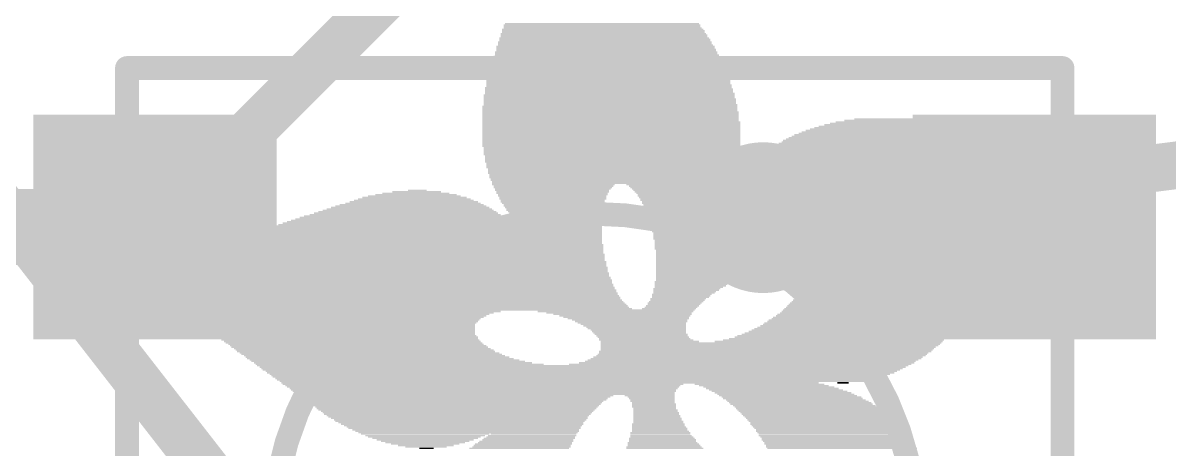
# Model space of a CAD drawing. Extents: x -13.1 to 12.1, y -12.4 to 12.1.
# Drawn here: x -3.06 to 3.07, y -7.74 to -5.46 of the extents above; entities that cross this region are included whole.
import ezdxf

# ---------------------------------------------------------------- set-up
doc = ezdxf.new("R2010")
doc.units = 0
for name, color, linetype in [('1', 12, 'CONTINUOUS'), ('16', 132, 'CONTINUOUS'), ('18', 110, 'CONTINUOUS'), ('20', 53, 'CONTINUOUS'), ('21', 40, 'CONTINUOUS'), ('22', 6, 'CONTINUOUS')]:
    doc.layers.add(name, color=color, linetype=linetype)

# ---------------------------------------------------------------- blocks, each defined once
blk = doc.blocks.new('RECT')
blk.add_solid([(-0.5, -0.5), (0.5, -0.5), (-0.5, 0.5), (0.5, 0.5)])
blk = doc.blocks.new('ROUNDV')
at = {"const_width": 0.5}
blk.add_lwpolyline([(0, -0.25, 1), (0, 0.25, 1), (0, -0.25)], format="xyb", dxfattribs=at)

msp = doc.modelspace()

# ---------------------------------------------------------------- linework, layer by layer
at = {"layer": '1'}
for points, const_width in [([(-2.35, -6.55), (0.0431, -4.1569)], 0.254), ([(-3.4864, -6.55), (-2.35, -6.55)], 0.4064), ([(0.9, -6.5), (2.35, -6.55)], 0.254)]:
    msp.add_lwpolyline(points, dxfattribs=dict(at, const_width=const_width))
for points, const_width in [([(-2.35, -6.6516, 1), (-2.35, -6.4484)], 0.2032), ([(0.9022, -6.4365, 1), (0.8978, -6.5635)], 0.127), ([(2.3478, -6.6135, 1), (2.3522, -6.4865)], 0.127), ([(-2.3949, -6.5051, 1), (-2.3051, -6.5949)], 0.127)]:
    msp.add_lwpolyline(points, format="xyb", dxfattribs=dict(at, const_width=const_width))
at = {"layer": '16', "const_width": 0.254}
for points in [[(-0.4, -10), (-5.3, -3.7)], [(8, -5.6), (0.9, -6.5)]]:
    msp.add_lwpolyline(points, dxfattribs=at)
at = {"layer": '16', "const_width": 0.127}
msp.add_lwpolyline([(0.892, -6.437, 1), (0.908, -6.563)], format="xyb", dxfattribs=at)
at = {"layer": '20', "const_width": 0.01}
msp.add_lwpolyline([(0, -11.5004, 1), (0, 11.5004, 1), (0, -11.5004)], format="xyb", dxfattribs=at)
at = {"layer": '21'}
for points, const_width in [([(-2.4682, -5.7, 1), (-2.5318, -5.7)], 0.0635), ([(-2.5, -5.6683, 1), (-2.5, -5.7317)], 0.0635), ([(2.5318, -5.7, 1), (2.4682, -5.7)], 0.0635), ([(2.5, -5.7317, 1), (2.5, -5.6683)], 0.0635), ([(0, -9.9205, 1), (0, -6.4795, 1), (0, -9.9205)], 0.127)]:
    msp.add_lwpolyline(points, format="xyb", dxfattribs=dict(at, const_width=const_width))
at = {"layer": '21', "const_width": 0.127}
for points in [[(-2.5, -5.7), (2.5, -5.7)], [(-2.5, -10.7), (-2.5, -5.7)], [(2.5, -5.7), (2.5, -9.8)]]:
    msp.add_lwpolyline(points, dxfattribs=at)

# ---------------------------------------------------------------- block references
at = {"layer": '1', "xscale": 1.3, "yscale": 1.2}
for p in [(-2.35, -6.55), (2.35, -6.55)]:
    msp.add_blockref('RECT', p, dxfattribs=at)
at = {"layer": '18', "xscale": 0.8064, "yscale": 0.8064}
msp.add_blockref('ROUNDV', (0.9, -6.5), dxfattribs=at)
msp.add_blockref('ROUNDV', (0.9, -6.5), dxfattribs=at)
at = {"layer": '22', "rotation": 180}
for p, xscale, yscale in [((0.0461, -5.516), 1.0972, 0.0076), ((0.0423, -5.4931), 1.0744, 0.0077), ((0.0461, -5.5008), 1.082, 0.0076), ((0.0461, -5.5084), 1.082, 0.0076), ((0.0385, -5.4703), 1.0516, 0.0076), ((0.0385, -5.4779), 1.0516, 0.0076), ((0.0423, -5.4855), 1.0592, 0.0076), ((0.0385, -5.4627), 1.0363, 0.0076), ((0.0537, -5.5617), 1.143, 0.0076), ((0.0537, -5.5694), 1.143, 0.0077), ((0.0575, -5.577), 1.1506, 0.0076), ((0.0499, -5.5389), 1.1202, 0.0076), ((0.0537, -5.5465), 1.1278, 0.0076), ((0.0537, -5.5541), 1.1278, 0.0076), ((0.05, -5.5236), 1.1049, 0.0076), ((0.05, -5.5313), 1.1049, 0.0077), ((0.0614, -5.6379), 1.2039, 0.0076), ((0.0614, -5.6151), 1.1887, 0.0076), ((0.0614, -5.6227), 1.1887, 0.0076), ((0.0651, -5.6303), 1.1963, 0.0076), ((0.0576, -5.5846), 1.1659, 0.0076), ((0.0576, -5.5922), 1.1659, 0.0076), ((0.0614, -5.5998), 1.1735, 0.0076), ((0.0614, -5.6075), 1.1735, 0.0077), ((0.0689, -5.6913), 1.2497, 0.0076), ((0.0689, -5.6989), 1.2497, 0.0076), ((0.0651, -5.6837), 1.2421, 0.0077), ((0.0651, -5.6608), 1.2269, 0.0076), ((0.0651, -5.6684), 1.2269, 0.0076), ((0.0689, -5.676), 1.2345, 0.0076), ((0.0651, -5.6456), 1.2115, 0.0077), ((0.0651, -5.6532), 1.2115, 0.0076), ((0.0689, -5.737), 1.2801, 0.0076), ((0.0728, -5.7446), 1.2878, 0.0076), ((0.0728, -5.7522), 1.2878, 0.0076), ((0.0728, -5.7599), 1.2878, 0.0077), ((0.0689, -5.7065), 1.2649, 0.0076), ((0.0689, -5.7141), 1.2649, 0.0076), ((0.0689, -5.7218), 1.2649, 0.0077), ((0.0728, -5.7294), 1.2725, 0.0076), ((0.0728, -5.8056), 1.3183, 0.0076), ((0.0766, -5.8132), 1.3259, 0.0076), ((0.0766, -5.8208), 1.3259, 0.0076), ((0.0728, -5.7675), 1.303, 0.0076), ((0.0728, -5.7751), 1.303, 0.0076), ((0.0728, -5.7827), 1.303, 0.0076), ((0.0766, -5.7903), 1.3106, 0.0076), ((0.0766, -5.798), 1.3106, 0.0077), ((0.0804, -5.8665), 1.3488, 0.0076), ((0.0804, -5.8742), 1.3488, 0.0077), ((0.0804, -5.8818), 1.3488, 0.0076), ((0.0766, -5.8437), 1.3411, 0.0076), ((0.0766, -5.8513), 1.3411, 0.0076), ((0.0766, -5.8589), 1.3411, 0.0076), ((0.0766, -5.8284), 1.3259, 0.0076), ((0.0804, -5.8361), 1.3335, 0.0077), ((0.0804, -5.9046), 1.364, 0.0076), ((0.0804, -5.9123), 1.364, 0.0077), ((0.0804, -5.9199), 1.364, 0.0076), ((0.0804, -5.9275), 1.364, 0.0076), ((0.0842, -5.9351), 1.3716, 0.0076), ((0.0842, -5.9427), 1.3716, 0.0076), ((0.0804, -5.8894), 1.3488, 0.0076), ((0.0842, -5.897), 1.3564, 0.0076), ((0.0842, -5.9504), 1.3716, 0.0077), ((0.0842, -5.958), 1.3716, 0.0076), ((0.0842, -5.9656), 1.3716, 0.0076), ((0.0842, -5.9732), 1.3716, 0.0076), ((0.0842, -5.9808), 1.3716, 0.0076), ((0.088, -5.9885), 1.3792, 0.0077), ((0.088, -5.9961), 1.3792, 0.0076), ((0.088, -6.0037), 1.3792, 0.0076), ((1.8749, -6.0037), 1.2954, 0.0076), ((1.8864, -5.9961), 1.2573, 0.0076), ((1.894, -5.9885), 1.2115, 0.0077), ((1.9092, -5.9808), 1.1506, 0.0076), ((1.9244, -5.9732), 1.0744, 0.0076), ((2.0997, -5.9656), 0.602, 0.0076), ((0.088, -6.0113), 1.3792, 0.0076), ((0.088, -6.0189), 1.3792, 0.0076), ((0.088, -6.0266), 1.3792, 0.0077), ((0.088, -6.0342), 1.3792, 0.0076), ((0.088, -6.0418), 1.3792, 0.0076), ((0.088, -6.0494), 1.3792, 0.0076), ((0.088, -6.057), 1.3792, 0.0076), ((0.088, -6.0647), 1.3792, 0.0077), ((1.8139, -6.0647), 1.524, 0.0077), ((1.8177, -6.057), 1.5011, 0.0076), ((1.8254, -6.0494), 1.4707, 0.0076), ((1.833, -6.0418), 1.4554, 0.0076), ((1.8406, -6.0342), 1.425, 0.0076), ((1.8483, -6.0266), 1.3945, 0.0077), ((1.8597, -6.0189), 1.3716, 0.0076), ((1.8673, -6.0113), 1.3411, 0.0076), ((0.088, -6.0723), 1.3792, 0.0076), ((0.088, -6.0799), 1.3792, 0.0076), ((0.088, -6.0875), 1.3792, 0.0076), ((0.088, -6.0951), 1.3792, 0.0076), ((0.088, -6.1028), 1.3792, 0.0077), ((0.088, -6.1104), 1.3792, 0.0076), ((0.088, -6.118), 1.3792, 0.0076), ((0.0918, -6.1256), 1.3716, 0.0076), ((1.7683, -6.1256), 1.6459, 0.0076), ((1.7759, -6.118), 1.6307, 0.0076), ((1.7797, -6.1104), 1.6231, 0.0076), ((1.7873, -6.1028), 1.6078, 0.0077), ((1.7911, -6.0951), 1.585, 0.0076), ((1.7949, -6.0875), 1.5774, 0.0076), ((1.7987, -6.0799), 1.5544, 0.0076), ((1.8063, -6.0723), 1.5392, 0.0076), ((0.088, -6.1332), 1.364, 0.0076), ((0.088, -6.1409), 1.364, 0.0077), ((0.088, -6.1485), 1.364, 0.0076), ((0.088, -6.1561), 1.364, 0.0076), ((0.088, -6.1637), 1.364, 0.0076), ((0.0918, -6.1713), 1.3564, 0.0076), ((0.0918, -6.179), 1.3564, 0.0077), ((0.088, -6.1866), 1.3488, 0.0076), ((1.7302, -6.1866), 1.7221, 0.0076), ((1.734, -6.179), 1.7145, 0.0077), ((1.7378, -6.1713), 1.7069, 0.0076), ((1.7454, -6.1637), 1.6917, 0.0076), ((1.7492, -6.1561), 1.684, 0.0076), ((1.7568, -6.1485), 1.684, 0.0076), ((1.7568, -6.1409), 1.6688, 0.0077), ((1.7644, -6.1332), 1.6536, 0.0076), ((0.088, -6.1942), 1.3488, 0.0076), ((0.088, -6.2018), 1.3488, 0.0076), ((0.0919, -6.2094), 1.3411, 0.0076), ((0.0919, -6.2171), 1.3411, 0.0077), ((0.0881, -6.2247), 1.3335, 0.0076), ((0.0881, -6.2323), 1.3335, 0.0076), ((0.0919, -6.2399), 1.3259, 0.0076), ((0.088, -6.2475), 1.3182, 0.0076), ((1.6844, -6.2475), 1.7526, 0.0076), ((1.692, -6.2399), 1.7526, 0.0076), ((1.6958, -6.2323), 1.745, 0.0076), ((1.7035, -6.2247), 1.7449, 0.0076), ((1.7073, -6.2171), 1.7373, 0.0077), ((1.7149, -6.2094), 1.7374, 0.0076), ((1.7187, -6.2018), 1.7298, 0.0076), ((1.7225, -6.1942), 1.7222, 0.0076), ((0.088, -6.2552), 1.3182, 0.0077), ((0.088, -6.2628), 1.3182, 0.0076), ((0.0918, -6.2704), 1.3106, 0.0076), ((0.088, -6.278), 1.303, 0.0076), ((0.088, -6.2856), 1.303, 0.0076), ((0.0918, -6.2933), 1.2954, 0.0077), ((0.088, -6.3009), 1.2878, 0.0076), ((0.0918, -6.3085), 1.2802, 0.0076), ((1.6425, -6.3085), 1.7602, 0.0076), ((1.6463, -6.3009), 1.7526, 0.0076), ((1.6577, -6.2856), 1.7602, 0.0076), ((1.6539, -6.2933), 1.7526, 0.0077), ((1.6615, -6.278), 1.7526, 0.0076), ((1.6692, -6.2704), 1.7526, 0.0076), ((1.6768, -6.2552), 1.7526, 0.0077), ((1.6768, -6.2628), 1.7526, 0.0076), ((-0.956, -6.3695), 0.3581, 0.0077), ((-0.9522, -6.3618), 0.2591, 0.0076), ((-0.9483, -6.3542), 0.099, 0.0076), ((0.0918, -6.3161), 1.2802, 0.0076), ((-0.2206, -6.3237), 0.6554, 0.0076), ((-0.2206, -6.3314), 0.64, 0.0077), ((-0.2244, -6.339), 0.6324, 0.0076), ((-0.2244, -6.3466), 0.6172, 0.0076), ((-0.2282, -6.3542), 0.6096, 0.0076), ((-0.2244, -6.3618), 0.602, 0.0076), ((-0.2282, -6.3695), 0.5944, 0.0077), ((0.4462, -6.3237), 0.5563, 0.0076), ((0.4538, -6.3314), 0.541, 0.0077), ((0.4538, -6.339), 0.5258, 0.0076), ((0.4576, -6.3466), 0.5182, 0.0076), ((0.4614, -6.3542), 0.5106, 0.0076), ((0.4614, -6.3618), 0.4953, 0.0076), ((0.4652, -6.3695), 0.4876, 0.0077), ((1.6006, -6.3618), 1.7526, 0.0076), ((1.6006, -6.3695), 1.7526, 0.0077), ((1.6082, -6.3542), 1.7526, 0.0076), ((1.6196, -6.339), 1.7602, 0.0076), ((1.6158, -6.3466), 1.7526, 0.0076), ((1.6234, -6.3314), 1.7526, 0.0077), ((1.6349, -6.3161), 1.7602, 0.0076), ((1.6311, -6.3237), 1.7526, 0.0076), ((-0.9788, -6.4304), 0.7696, 0.0076), ((-0.9712, -6.4228), 0.7239, 0.0076), ((-0.9674, -6.4152), 0.6858, 0.0076), ((-0.9674, -6.4076), 0.6401, 0.0077), ((-0.9636, -6.3999), 0.6019, 0.0076), ((-0.9636, -6.3923), 0.5563, 0.0076), ((-0.9636, -6.3847), 0.4953, 0.0076), ((-0.956, -6.3771), 0.4343, 0.0076), ((-0.2244, -6.3771), 0.5868, 0.0076), ((-0.2283, -6.3847), 0.5791, 0.0076), ((-0.2245, -6.3923), 0.5715, 0.0076), ((-0.2245, -6.3999), 0.5715, 0.0076), ((-0.2244, -6.4076), 0.5562, 0.0077), ((-0.2244, -6.4152), 0.5562, 0.0076), ((-0.2206, -6.4228), 0.5486, 0.0076), ((-0.2206, -6.4304), 0.5334, 0.0076), ((0.469, -6.3771), 0.48, 0.0076), ((0.4652, -6.3847), 0.4724, 0.0076), ((0.469, -6.3923), 0.4648, 0.0076), ((0.469, -6.3999), 0.4496, 0.0076), ((1.3453, -6.4076), 2.2022, 0.0077), ((1.3453, -6.4152), 2.187, 0.0076), ((1.3453, -6.4228), 2.187, 0.0076), ((1.3454, -6.4304), 2.1717, 0.0076), ((1.5777, -6.3999), 1.7526, 0.0076), ((1.5853, -6.3847), 1.7526, 0.0076), ((1.5853, -6.3923), 1.7526, 0.0076), ((1.593, -6.3771), 1.7526, 0.0076), ((-1.0245, -6.4914), 1.0592, 0.0076), ((-1.0131, -6.4838), 1.0211, 0.0077), ((-1.0093, -6.4761), 0.983, 0.0076), ((-1.0017, -6.4685), 0.9525, 0.0076), ((-0.9978, -6.4609), 0.9144, 0.0076), ((-0.9903, -6.4533), 0.8839, 0.0076), ((-0.9864, -6.4457), 0.8458, 0.0077), ((-0.9826, -6.438), 0.8078, 0.0076), ((-0.2206, -6.438), 0.5334, 0.0076), ((-0.2168, -6.4457), 0.5258, 0.0077), ((-0.213, -6.4533), 0.5182, 0.0076), ((-0.213, -6.4609), 0.5182, 0.0076), ((-0.2092, -6.4685), 0.5105, 0.0076), ((-0.2092, -6.4761), 0.4953, 0.0076), ((-0.2054, -6.4838), 0.4877, 0.0077), ((-0.2054, -6.4914), 0.4877, 0.0076), ((1.3415, -6.438), 2.164, 0.0076), ((1.3415, -6.4457), 2.1488, 0.0077), ((1.3415, -6.4533), 2.1488, 0.0076), ((1.3415, -6.4609), 2.1336, 0.0076), ((1.3377, -6.4685), 2.126, 0.0076), ((1.3339, -6.4761), 2.1184, 0.0076), ((1.3377, -6.4838), 2.1108, 0.0077), ((1.3338, -6.4914), 2.1031, 0.0076), ((-1.0778, -6.5523), 1.3335, 0.0076), ((-1.074, -6.5447), 1.2954, 0.0076), ((-1.0627, -6.5371), 1.2573, 0.0076), ((-1.055, -6.5295), 1.2268, 0.0076), ((-1.0474, -6.5219), 1.1963, 0.0077), ((-1.0435, -6.5142), 1.1583, 0.0076), ((-1.036, -6.5066), 1.1277, 0.0076), ((-1.0284, -6.499), 1.0973, 0.0076), ((-0.2016, -6.499), 0.4801, 0.0076), ((-0.1978, -6.5066), 0.4725, 0.0076), ((-0.1939, -6.5142), 0.4648, 0.0076), ((-0.1939, -6.5219), 0.4648, 0.0077), ((-0.1901, -6.5295), 0.4572, 0.0076), ((-0.1863, -6.5371), 0.4496, 0.0076), ((-0.1825, -6.5447), 0.442, 0.0076), ((-0.1787, -6.5523), 0.4344, 0.0076), ((1.3338, -6.499), 2.0879, 0.0076), ((1.3338, -6.5066), 2.0879, 0.0076), ((1.33, -6.5142), 2.0803, 0.0076), ((1.3301, -6.5219), 2.065, 0.0077), ((1.3263, -6.5295), 2.0574, 0.0076), ((1.3263, -6.5371), 2.0574, 0.0076), ((1.3225, -6.5447), 2.0497, 0.0076), ((1.3225, -6.5523), 2.0345, 0.0076), ((-0.9483, -6.6133), 1.9736, 0.0076), ((-0.9369, -6.6057), 1.9507, 0.0076), ((-0.9254, -6.5981), 1.9279, 0.0077), ((-0.9102, -6.5904), 1.8974, 0.0076), ((-0.8988, -6.5828), 1.8745, 0.0076), ((-1.1007, -6.5752), 1.425, 0.0076), ((-1.0931, -6.5676), 1.3944, 0.0076), ((-1.0855, -6.56), 1.364, 0.0077), ((-0.1787, -6.56), 0.4344, 0.0077), ((-0.1749, -6.5676), 0.4267, 0.0076), ((-0.1711, -6.5752), 0.4191, 0.0076), ((1.3187, -6.56), 2.0269, 0.0077), ((1.3187, -6.5676), 2.0269, 0.0076), ((1.3149, -6.5752), 2.0193, 0.0076), ((1.3149, -6.5828), 2.0041, 0.0076), ((1.311, -6.5904), 1.9964, 0.0076), ((1.311, -6.5981), 1.9964, 0.0077), ((1.3072, -6.6057), 1.9888, 0.0076), ((1.3034, -6.6133), 1.9812, 0.0076), ((-1.0397, -6.6743), 2.1717, 0.0077), ((-1.0283, -6.6666), 2.1488, 0.0076), ((-1.0169, -6.659), 2.126, 0.0076), ((-1.0017, -6.6514), 2.0955, 0.0076), ((-0.9902, -6.6438), 2.0726, 0.0076), ((-0.9826, -6.6362), 2.0422, 0.0077), ((-0.9712, -6.6285), 2.0193, 0.0076), ((-0.9597, -6.6209), 1.9965, 0.0076), ((1.3072, -6.6209), 1.9736, 0.0076), ((1.3034, -6.6285), 1.966, 0.0076), ((1.2996, -6.6362), 1.9584, 0.0077), ((1.2957, -6.6438), 1.9507, 0.0076), ((1.2957, -6.6514), 1.9507, 0.0076), ((1.292, -6.659), 1.9431, 0.0076), ((1.2882, -6.6666), 1.9355, 0.0076), ((1.2882, -6.6743), 1.9203, 0.0077), ((-1.0855, -6.7352), 2.2936, 0.0076), ((-1.0855, -6.7276), 2.2784, 0.0076), ((-1.0817, -6.72), 2.2707, 0.0076), ((-1.074, -6.7124), 2.2555, 0.0077), ((-1.0703, -6.7047), 2.2479, 0.0076), ((-1.0626, -6.6971), 2.2326, 0.0076), ((-1.0588, -6.6895), 2.2098, 0.0076), ((-1.0474, -6.6819), 2.1869, 0.0076), ((1.2844, -6.6895), 1.9127, 0.0076), ((1.2805, -6.6971), 1.905, 0.0076), ((1.2767, -6.7047), 1.8974, 0.0076), ((1.2767, -6.7124), 1.8974, 0.0077), ((1.2729, -6.72), 1.8898, 0.0076), ((1.2691, -6.7276), 1.8822, 0.0076), ((1.2653, -6.7352), 1.8746, 0.0076), ((1.2882, -6.6819), 1.9203, 0.0076), ((-1.0969, -6.7809), 2.3318, 0.0076), ((-1.0969, -6.7886), 2.3318, 0.0077), ((-1.0931, -6.7962), 2.3394, 0.0076), ((-1.0931, -6.7657), 2.3241, 0.0076), ((-1.0931, -6.7733), 2.3241, 0.0076), ((-1.0931, -6.7581), 2.3088, 0.0076), ((-1.0893, -6.7428), 2.3012, 0.0076), ((-1.0893, -6.7505), 2.3012, 0.0077), ((1.2653, -6.7428), 1.8746, 0.0076), ((1.2614, -6.7505), 1.8669, 0.0077), ((0.6405, -6.7733), 0.6249, 0.0076), ((0.6176, -6.7809), 0.5792, 0.0076), ((0.5909, -6.7962), 0.5258, 0.0076), ((1.2577, -6.7581), 1.8593, 0.0076), ((1.2577, -6.7657), 1.8593, 0.0076), ((0.6024, -6.7886), 0.5487, 0.0077), ((1.6082, -6.7733), 1.143, 0.0076), ((1.6197, -6.7809), 1.1049, 0.0076), ((1.6235, -6.7886), 1.0821, 0.0077), ((1.6273, -6.7962), 1.0745, 0.0076), ((-1.0931, -6.8495), 2.3698, 0.0076), ((-1.0893, -6.8571), 2.3774, 0.0076), ((-1.0893, -6.8647), 2.3774, 0.0077), ((-1.0969, -6.8038), 2.347, 0.0076), ((-1.0969, -6.8114), 2.347, 0.0076), ((-1.0931, -6.819), 2.3546, 0.0076), ((-1.0931, -6.8266), 2.3546, 0.0077), ((-1.0893, -6.8343), 2.3622, 0.0076), ((-1.0893, -6.8419), 2.3622, 0.0076), ((0.5223, -6.8495), 0.4039, 0.0076), ((0.5147, -6.8571), 0.3886, 0.0076), ((0.5109, -6.8647), 0.381, 0.0077), ((0.53, -6.8419), 0.4191, 0.0076), ((0.5795, -6.8038), 0.503, 0.0076), ((0.549, -6.8266), 0.442, 0.0077), ((0.5414, -6.8343), 0.4268, 0.0076), ((0.5681, -6.8114), 0.4801, 0.0076), ((0.5605, -6.819), 0.4649, 0.0076), ((1.6273, -6.8038), 1.0591, 0.0076), ((1.6235, -6.8114), 1.0515, 0.0076), ((1.612, -6.8495), 1.0134, 0.0076), ((1.612, -6.8571), 1.0134, 0.0076), ((1.6082, -6.8647), 1.0058, 0.0077), ((1.6235, -6.819), 1.0363, 0.0076), ((1.6235, -6.8266), 1.0363, 0.0077), ((1.6197, -6.8343), 1.0287, 0.0076), ((1.6159, -6.8419), 1.0211, 0.0076), ((-1.0855, -6.8724), 2.3851, 0.0076), ((-1.0855, -6.88), 2.3851, 0.0076), ((-1.0778, -6.8876), 2.3851, 0.0076), ((-1.0778, -6.8952), 2.3851, 0.0076), ((-1.074, -6.9028), 2.3927, 0.0077), ((-1.074, -6.9105), 2.3927, 0.0076), ((-1.0665, -6.9181), 2.3927, 0.0076), ((-1.0627, -6.9257), 2.4003, 0.0076), ((0.4652, -6.9105), 0.32, 0.0076), ((0.4614, -6.9181), 0.3124, 0.0076), ((0.4576, -6.9257), 0.3048, 0.0076), ((0.4881, -6.8876), 0.3505, 0.0076), ((0.4805, -6.8952), 0.3353, 0.0076), ((0.4919, -6.88), 0.3581, 0.0076), ((0.4767, -6.9028), 0.3277, 0.0077), ((0.5033, -6.8724), 0.3658, 0.0076), ((1.5739, -6.9181), 0.9982, 0.0076), ((1.5701, -6.9257), 0.9906, 0.0076), ((1.5815, -6.9105), 0.9982, 0.0076), ((1.5892, -6.8952), 0.9983, 0.0076), ((1.5853, -6.9028), 0.9906, 0.0077), ((1.6006, -6.88), 1.0058, 0.0076), ((1.5968, -6.8876), 0.9982, 0.0076), ((1.6044, -6.8724), 0.9982, 0.0076), ((-1.0627, -6.9333), 2.4003, 0.0076), ((-1.055, -6.9409), 2.4003, 0.0077), ((-1.0474, -6.9486), 2.4003, 0.0076), ((-1.0435, -6.9562), 2.4079, 0.0076), ((-1.036, -6.9638), 2.4079, 0.0076), ((-1.0284, -6.9714), 2.4079, 0.0076), ((-1.0207, -6.979), 2.408, 0.0077), ((-1.0092, -6.9867), 2.4155, 0.0076), ((0.3966, -6.9867), 0.2896, 0.0076), ((0.4081, -6.979), 0.2819, 0.0077), ((0.4157, -6.9714), 0.2819, 0.0076), ((0.4271, -6.9562), 0.2896, 0.0076), ((0.4233, -6.9638), 0.282, 0.0076), ((0.4347, -6.9486), 0.2896, 0.0076), ((0.4462, -6.9333), 0.2971, 0.0076), ((0.4424, -6.9409), 0.2895, 0.0077), ((1.5168, -6.9867), 1.0059, 0.0076), ((1.5244, -6.979), 1.0058, 0.0077), ((1.532, -6.9714), 1.0058, 0.0076), ((1.5358, -6.9638), 0.9982, 0.0076), ((1.5434, -6.9562), 0.9982, 0.0076), ((1.5511, -6.9486), 0.9983, 0.0076), ((1.5587, -6.9409), 0.9982, 0.0077), ((1.5625, -6.9333), 0.9906, 0.0076), ((-0.8378, -6.9943), 2.7432, 0.0076), ((-1.3521, -7.0019), 1.6993, 0.0076), ((-1.3674, -7.0095), 1.6536, 0.0076), ((-1.3712, -7.0171), 1.6154, 0.0077), ((-1.375, -7.0248), 1.5926, 0.0076), ((-1.3789, -7.0324), 1.5697, 0.0076), ((-1.3789, -7.04), 1.5393, 0.0076), ((-1.3788, -7.0476), 1.524, 0.0076), ((0.1109, -7.0019), 0.8306, 0.0076), ((0.1299, -7.0095), 0.7772, 0.0076), ((0.1489, -7.0171), 0.7391, 0.0077), ((0.1604, -7.0248), 0.701, 0.0076), ((0.168, -7.0324), 0.6706, 0.0076), ((0.1794, -7.04), 0.6477, 0.0076), ((0.1871, -7.0476), 0.6172, 0.0076), ((1.452, -7.0476), 1.044, 0.0076), ((1.4635, -7.04), 1.0363, 0.0076), ((1.471, -7.0324), 1.0363, 0.0076), ((1.4787, -7.0248), 1.0211, 0.0076), ((1.4863, -7.0171), 1.0211, 0.0077), ((1.4977, -7.0095), 1.0134, 0.0076), ((1.5053, -7.0019), 1.0135, 0.0076), ((1.513, -6.9943), 1.0135, 0.0076), ((-1.3789, -7.0553), 1.5087, 0.0077), ((-1.3751, -7.0629), 1.4859, 0.0076), ((-1.3751, -7.0705), 1.4707, 0.0076), ((-1.3712, -7.0781), 1.463, 0.0076), ((-1.3636, -7.0857), 1.4478, 0.0076), ((-1.3598, -7.0934), 1.4402, 0.0077), ((-1.3521, -7.101), 1.4249, 0.0076), ((-1.3484, -7.1086), 1.4173, 0.0076), ((0.1947, -7.0553), 0.602, 0.0077), ((0.1985, -7.0629), 0.5792, 0.0076), ((0.2061, -7.0705), 0.5639, 0.0076), ((0.2138, -7.0781), 0.5487, 0.0076), ((0.2214, -7.0857), 0.5334, 0.0076), ((0.2252, -7.0934), 0.5258, 0.0077), ((0.2328, -7.101), 0.5106, 0.0076), ((0.2366, -7.1086), 0.503, 0.0076), ((1.372, -7.1086), 1.0973, 0.0076), ((1.3796, -7.101), 1.082, 0.0076), ((1.391, -7.0934), 1.0744, 0.0077), ((1.4025, -7.0857), 1.0668, 0.0076), ((1.4139, -7.0781), 1.0592, 0.0076), ((1.4253, -7.0705), 1.0516, 0.0076), ((1.433, -7.0629), 1.0515, 0.0076), ((1.4444, -7.0553), 1.0439, 0.0077), ((-1.3446, -7.1162), 1.4097, 0.0076), ((-1.337, -7.1238), 1.3945, 0.0076), ((-1.3293, -7.1315), 1.3944, 0.0077), ((-1.3179, -7.1391), 1.3868, 0.0076), ((-1.3141, -7.1467), 1.3792, 0.0076), ((-1.3065, -7.1543), 1.3793, 0.0076), ((-1.295, -7.1619), 1.3716, 0.0076), ((-1.2874, -7.1696), 1.3716, 0.0077), ((0.2405, -7.1162), 0.4953, 0.0076), ((0.2481, -7.1238), 0.4953, 0.0076), ((0.2519, -7.1315), 0.4877, 0.0077), ((0.2595, -7.1391), 0.4877, 0.0076), ((0.2671, -7.1467), 0.4877, 0.0076), ((0.2747, -7.1543), 0.503, 0.0076), ((0.2938, -7.1619), 0.5257, 0.0076), ((0.9415, -7.1696), 1.8211, 0.0077), ((1.2501, -7.1619), 1.2192, 0.0076), ((1.2768, -7.1543), 1.1811, 0.0076), ((1.2958, -7.1467), 1.1582, 0.0076), ((1.3148, -7.1391), 1.1354, 0.0076), ((1.3263, -7.1315), 1.1277, 0.0077), ((1.3453, -7.1238), 1.1202, 0.0076), ((1.3568, -7.1162), 1.1125, 0.0076), ((-1.276, -7.1772), 1.364, 0.0076), ((-1.2645, -7.1848), 1.3716, 0.0076), ((-1.2569, -7.1924), 1.3716, 0.0076), ((-1.2417, -7.2), 1.3716, 0.0076), ((-1.2303, -7.2077), 1.3793, 0.0077), ((-1.2226, -7.2153), 1.3792, 0.0076), ((-1.2036, -7.2229), 1.3868, 0.0076), ((-1.1922, -7.2305), 1.3945, 0.0076), ((0.8957, -7.2305), 1.7602, 0.0076), ((0.911, -7.2153), 1.7755, 0.0076), ((0.9034, -7.2229), 1.7603, 0.0076), ((0.9339, -7.1848), 1.8059, 0.0076), ((0.9224, -7.2), 1.783, 0.0076), ((0.9186, -7.2077), 1.7754, 0.0077), ((0.9377, -7.1772), 1.8135, 0.0076), ((0.9263, -7.1924), 1.7907, 0.0076), ((-1.1769, -7.2381), 1.3944, 0.0076), ((-1.1617, -7.2458), 1.4097, 0.0077), ((-1.1464, -7.2534), 1.4249, 0.0076), ((-1.1236, -7.261), 1.4402, 0.0076), ((-1.1045, -7.2686), 1.463, 0.0076), ((-1.0778, -7.2762), 1.4859, 0.0076), ((-1.0435, -7.2839), 1.5393, 0.0077), ((-0.0644, -7.2915), 3.4824, 0.0076), ((0.7776, -7.2839), 1.8288, 0.0077), ((0.812, -7.2762), 1.7907, 0.0076), ((0.831, -7.2686), 1.7679, 0.0076), ((0.8462, -7.261), 1.7678, 0.0076), ((0.8615, -7.2534), 1.7679, 0.0076), ((0.8729, -7.2458), 1.7602, 0.0077), ((0.8881, -7.2381), 1.7602, 0.0076), ((-0.0644, -7.2991), 3.4518, 0.0076), ((-0.0682, -7.3067), 3.429, 0.0076), ((-0.072, -7.3143), 3.4062, 0.0076), ((-0.072, -7.322), 3.3756, 0.0077), ((-0.0758, -7.3296), 3.3528, 0.0076), ((-0.0796, -7.3372), 3.3147, 0.0076), ((-0.0873, -7.3448), 3.2843, 0.0076), ((-0.0949, -7.3524), 3.2537, 0.0076), ((-0.0987, -7.3601), 3.2156, 0.0077), ((-0.1101, -7.3677), 3.1776, 0.0076), ((-0.1215, -7.3753), 3.1242, 0.0076), ((-0.2397, -7.3829), 2.8727, 0.0076), ((-0.5978, -7.3905), 2.1412, 0.0076), ((-0.5978, -7.3982), 2.1108, 0.0077), ((-0.5978, -7.4058), 2.0955, 0.0076), ((-0.594, -7.4134), 2.0726, 0.0076), ((0.8805, -7.3905), 0.6934, 0.0076), ((0.9034, -7.3982), 0.6935, 0.0077), ((0.93, -7.4058), 0.701, 0.0076), ((0.9491, -7.4134), 0.7087, 0.0076), ((1.3263, -7.3829), 0.0609, 0.0076), ((-0.594, -7.421), 2.0574, 0.0076), ((-0.5902, -7.4286), 2.0498, 0.0076), ((-0.5864, -7.4363), 2.0269, 0.0077), ((-0.5826, -7.4439), 2.0193, 0.0076), ((-0.7426, -7.4515), 1.684, 0.0076), ((-0.7426, -7.4591), 1.6535, 0.0076), ((-0.7464, -7.4667), 1.6307, 0.0076), ((-0.7426, -7.4744), 1.6078, 0.0077), ((0.2938, -7.4515), 0.2667, 0.0076), ((0.3014, -7.4591), 0.2515, 0.0076), ((0.3052, -7.4667), 0.2438, 0.0076), ((0.309, -7.4744), 0.2362, 0.0077), ((0.9682, -7.421), 0.7163, 0.0076), ((0.9872, -7.4286), 0.7239, 0.0076), ((1.0063, -7.4363), 0.7315, 0.0077), ((1.0214, -7.4439), 0.7315, 0.0076), ((1.0329, -7.4515), 0.7392, 0.0076), ((1.0519, -7.4591), 0.7467, 0.0076), ((1.0595, -7.4667), 0.7467, 0.0076), ((1.0748, -7.4744), 0.7468, 0.0077), ((-0.7464, -7.482), 1.585, 0.0076), ((-0.7464, -7.4896), 1.5697, 0.0076), ((-0.7426, -7.4972), 1.5469, 0.0076), ((-0.7426, -7.5048), 1.5316, 0.0076), ((-0.7388, -7.5125), 1.5087, 0.0077), ((-0.7388, -7.5201), 1.4935, 0.0076), ((-0.7388, -7.5277), 1.4783, 0.0076), ((-0.7349, -7.5353), 1.4555, 0.0076), ((0.309, -7.482), 0.2362, 0.0076), ((0.3128, -7.4896), 0.2286, 0.0076), ((0.3166, -7.4972), 0.2362, 0.0076), ((0.3166, -7.5048), 0.2362, 0.0076), ((0.3166, -7.5125), 0.2362, 0.0077), ((0.3204, -7.5201), 0.2286, 0.0076), ((0.3242, -7.5277), 0.2362, 0.0076), ((0.3242, -7.5353), 0.2362, 0.0076), ((1.0862, -7.482), 0.7544, 0.0076), ((1.0977, -7.4896), 0.762, 0.0076), ((1.1053, -7.4972), 0.762, 0.0076), ((1.1205, -7.5048), 0.762, 0.0076), ((1.1281, -7.5125), 0.762, 0.0077), ((1.1396, -7.5201), 0.7696, 0.0076), ((1.1472, -7.5277), 0.7696, 0.0076), ((1.1548, -7.5353), 0.7696, 0.0076), ((-0.7349, -7.5429), 1.4401, 0.0076), ((-0.7349, -7.5506), 1.4249, 0.0077), ((-0.7312, -7.5582), 1.4021, 0.0076), ((-0.7312, -7.5658), 1.3869, 0.0076), ((-0.7235, -7.5734), 1.3716, 0.0076), ((-0.7197, -7.581), 1.3488, 0.0076), ((-0.7198, -7.5887), 1.3335, 0.0077), ((-0.7159, -7.5963), 1.3106, 0.0076), ((0.3281, -7.5429), 0.2439, 0.0076), ((0.3281, -7.5506), 0.2439, 0.0077), ((0.3319, -7.5582), 0.2515, 0.0076), ((0.3319, -7.5658), 0.2515, 0.0076), ((0.3357, -7.5734), 0.2591, 0.0076), ((0.3357, -7.581), 0.2591, 0.0076), ((0.3395, -7.5887), 0.2667, 0.0077), ((0.3395, -7.5963), 0.2667, 0.0076), ((1.1624, -7.5429), 0.7696, 0.0076), ((1.1739, -7.5506), 0.7773, 0.0077), ((1.1815, -7.5582), 0.7772, 0.0076), ((1.1891, -7.5658), 0.7772, 0.0076), ((1.1967, -7.5734), 0.7772, 0.0076), ((1.2044, -7.581), 0.7773, 0.0076), ((1.212, -7.5887), 0.7773, 0.0077), ((1.2196, -7.5963), 0.7772, 0.0076), ((-0.7083, -7.6039), 1.2954, 0.0076), ((-0.7045, -7.6115), 1.2725, 0.0076), ((-0.7006, -7.6191), 1.2497, 0.0076), ((-0.6969, -7.6268), 1.2421, 0.0077), ((-0.6892, -7.6344), 1.2116, 0.0076), ((-0.6816, -7.642), 1.1964, 0.0076), ((-0.6778, -7.6496), 1.1734, 0.0076), ((-0.9064, -7.6572), 0.6858, 0.0076), ((-0.3273, -7.6572), 0.4572, 0.0076), ((0.3509, -7.6496), 0.32, 0.0076), ((0.3509, -7.6572), 0.32, 0.0076), ((0.3433, -7.6191), 0.2896, 0.0076), ((0.3471, -7.6268), 0.2972, 0.0077), ((0.3471, -7.6344), 0.2972, 0.0076), ((0.3509, -7.642), 0.3048, 0.0076), ((0.3395, -7.6039), 0.2819, 0.0076), ((0.3395, -7.6115), 0.2819, 0.0076), ((1.2234, -7.6039), 0.7848, 0.0076), ((1.231, -7.6115), 0.7848, 0.0076), ((1.2387, -7.6191), 0.7849, 0.0076), ((1.2463, -7.6268), 0.7849, 0.0077), ((1.2539, -7.6344), 0.7849, 0.0076), ((1.2577, -7.642), 0.7925, 0.0076), ((1.2653, -7.6496), 0.7924, 0.0076), ((1.2691, -7.6572), 0.7848, 0.0076), ((-0.9064, -7.6649), 0.64, 0.0077), ((-0.9102, -7.6725), 0.602, 0.0076), ((-0.9064, -7.6801), 0.5638, 0.0076), ((-0.9064, -7.6877), 0.5182, 0.0076), ((-0.9064, -7.6953), 0.4724, 0.0076), ((-0.9064, -7.703), 0.4268, 0.0077), ((-0.9064, -7.7106), 0.3658, 0.0076), ((-0.9026, -7.7182), 0.2972, 0.0076), ((-0.3883, -7.7182), 0.5181, 0.0076), ((-0.3806, -7.7106), 0.5182, 0.0076), ((-0.373, -7.703), 0.503, 0.0077), ((-0.3654, -7.6953), 0.5029, 0.0076), ((-0.3578, -7.6877), 0.4877, 0.0076), ((-0.3502, -7.6801), 0.4877, 0.0076), ((-0.3425, -7.6725), 0.4724, 0.0076), ((-0.3349, -7.6649), 0.4724, 0.0077), ((0.3623, -7.703), 0.3734, 0.0077), ((0.3661, -7.7106), 0.381, 0.0076), ((0.37, -7.7182), 0.3887, 0.0076), ((0.3586, -7.6801), 0.3505, 0.0076), ((0.3624, -7.6877), 0.3581, 0.0076), ((0.3624, -7.6953), 0.3581, 0.0076), ((0.3547, -7.6649), 0.3276, 0.0077), ((0.3586, -7.6725), 0.3353, 0.0076), ((1.273, -7.6649), 0.7925, 0.0077), ((1.2806, -7.6725), 0.7925, 0.0076), ((1.2882, -7.6801), 0.7925, 0.0076), ((1.292, -7.6877), 0.8001, 0.0076), ((1.2957, -7.6953), 0.7925, 0.0076), ((1.3034, -7.703), 0.7924, 0.0077), ((1.3073, -7.7106), 0.8001, 0.0076), ((1.3149, -7.7182), 0.8001, 0.0076), ((-0.9026, -7.7258), 0.221, 0.0076), ((-0.8988, -7.7334), 0.0762, 0.0076), ((-0.4035, -7.7334), 0.5334, 0.0076), ((-0.3921, -7.7258), 0.5257, 0.0076), ((0.37, -7.7258), 0.4039, 0.0076), ((0.3738, -7.7334), 0.4115, 0.0076), ((1.3149, -7.7258), 0.8001, 0.0076), ((1.3225, -7.7334), 0.8001, 0.0076)]:
    msp.add_blockref('RECT', p, dxfattribs=dict(at, xscale=xscale, yscale=yscale))

doc.saveas('drawing.dxf')
